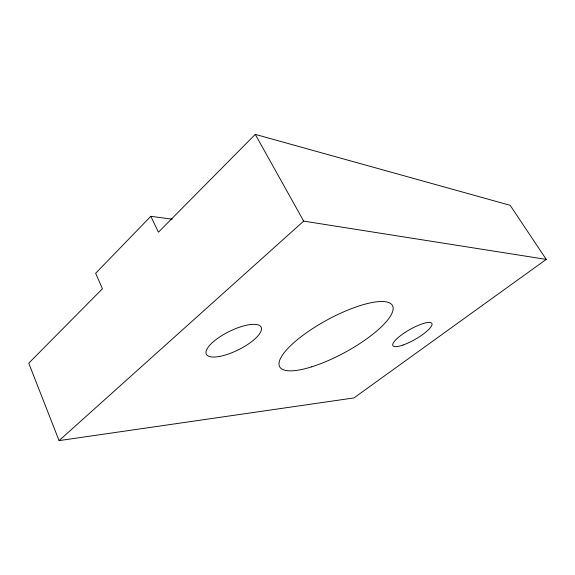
<?xml version="1.0" encoding="UTF-8"?>
<svg xmlns="http://www.w3.org/2000/svg" width="575" height="575" viewBox="0 0 575 575"><rect width="100%" height="100%" fill="white"/><g stroke="black" fill="none" stroke-linecap="round" stroke-linejoin="round"><path stroke-width="0.86" d="M150.808 216.322L95.63 273.298L102.451 288.743L28.75 363.192L59.067 440.622L353.927 397.929L546.25 259.397L510.14 205.304L255.271 134.377L158.448 232.178L150.808 216.322L172.169 219.154M59.067 440.622L303.679 221.116L546.25 259.397M255.271 134.377L303.679 221.116M311.758 366.814A64.17 18.508 -28.5 0 0 392.962 306.806A64.17 18.508 -28.5 0 0 303.507 334.909A64.17 18.508 -28.5 0 0 311.758 366.814M403.111 344.993A22.447 5.577 -29.7 0 0 432.055 324.012A22.447 5.577 -29.7 0 0 401.932 334.614A22.447 5.577 -29.7 0 0 403.111 344.993M219.492 356.442A30.554 10.242 -26.3 0 0 261.503 329.022A30.554 10.242 -26.3 0 0 220.196 336.627A30.554 10.242 -26.3 0 0 219.492 356.442"/></g></svg>
